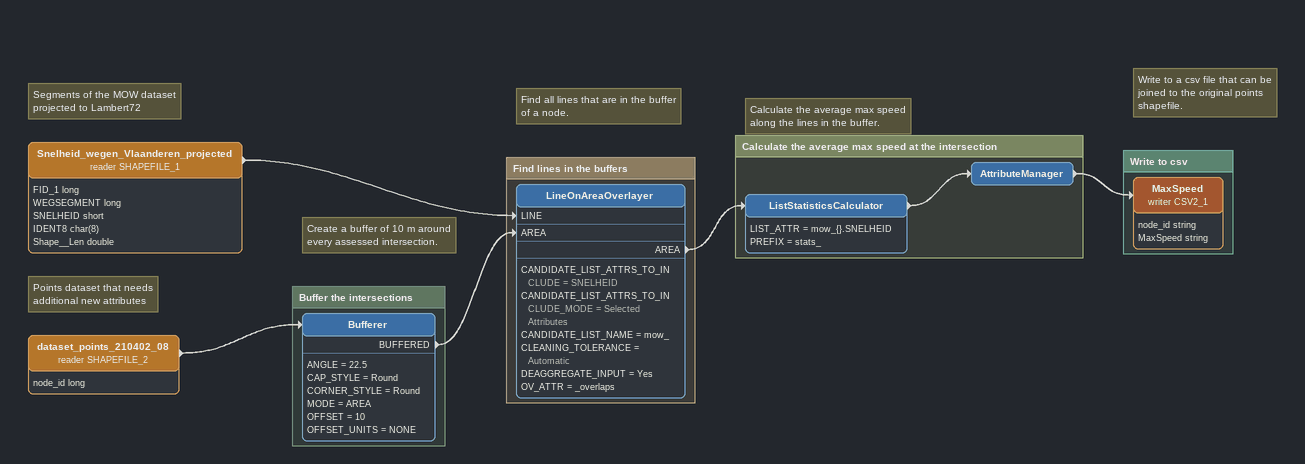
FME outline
Note: Segments of the MOW dataset projected to Lambert72
Note: Find all lines that are in the buffer of a node.
Note: Calculate the average max speed along the lines in the buffer.
Note: Write to a csv file that can be joined to the original points shapefile.
Snelheid_wegen_Vlaanderen_projected (reader SHAPEFILE_1)
    attributes: FID_1 long, WEGSEGMENT long, SNELHEID short, IDENT8 char(8), Shape__Len double
    -> LineOnAreaOverlayer [LINE]
Note: Points dataset that needs additional new attributes
Note: Create a buffer of 10 m around every assessed intersection.
dataset_points_210402_08 (reader SHAPEFILE_2)
    attributes: node_id long
    -> Bufferer

Bookmark: Buffer the intersections
Bufferer
    ANGLE = 22.5
    CAP_STYLE = Round
    CORNER_STYLE = Round
    MODE = AREA
    OFFSET = 10
    OFFSET_UNITS = NONE
    BUFFERED -> LineOnAreaOverlayer [AREA]

Bookmark: Find lines in the buffers
LineOnAreaOverlayer
    CANDIDATE_LIST_ATTRS_TO_INCLUDE = SNELHEID
    CANDIDATE_LIST_ATTRS_TO_INCLUDE_MODE = Selected Attributes
    CANDIDATE_LIST_NAME = mow_
    CLEANING_TOLERANCE = Automatic
    DEAGGREGATE_INPUT = Yes
    OV_ATTR = _overlaps
    AREA -> ListStatisticsCalculator

Bookmark: Calculate the average max speed at the intersection
ListStatisticsCalculator
    LIST_ATTR = mow_{}.SNELHEID
    PREFIX = stats_
    -> AttributeManager
AttributeManager
    -> MaxSpeed (writer CSV2_1)

Bookmark: Write to csv
MaxSpeed (writer CSV2_1)
    attributes: node_id string, MaxSpeed string
